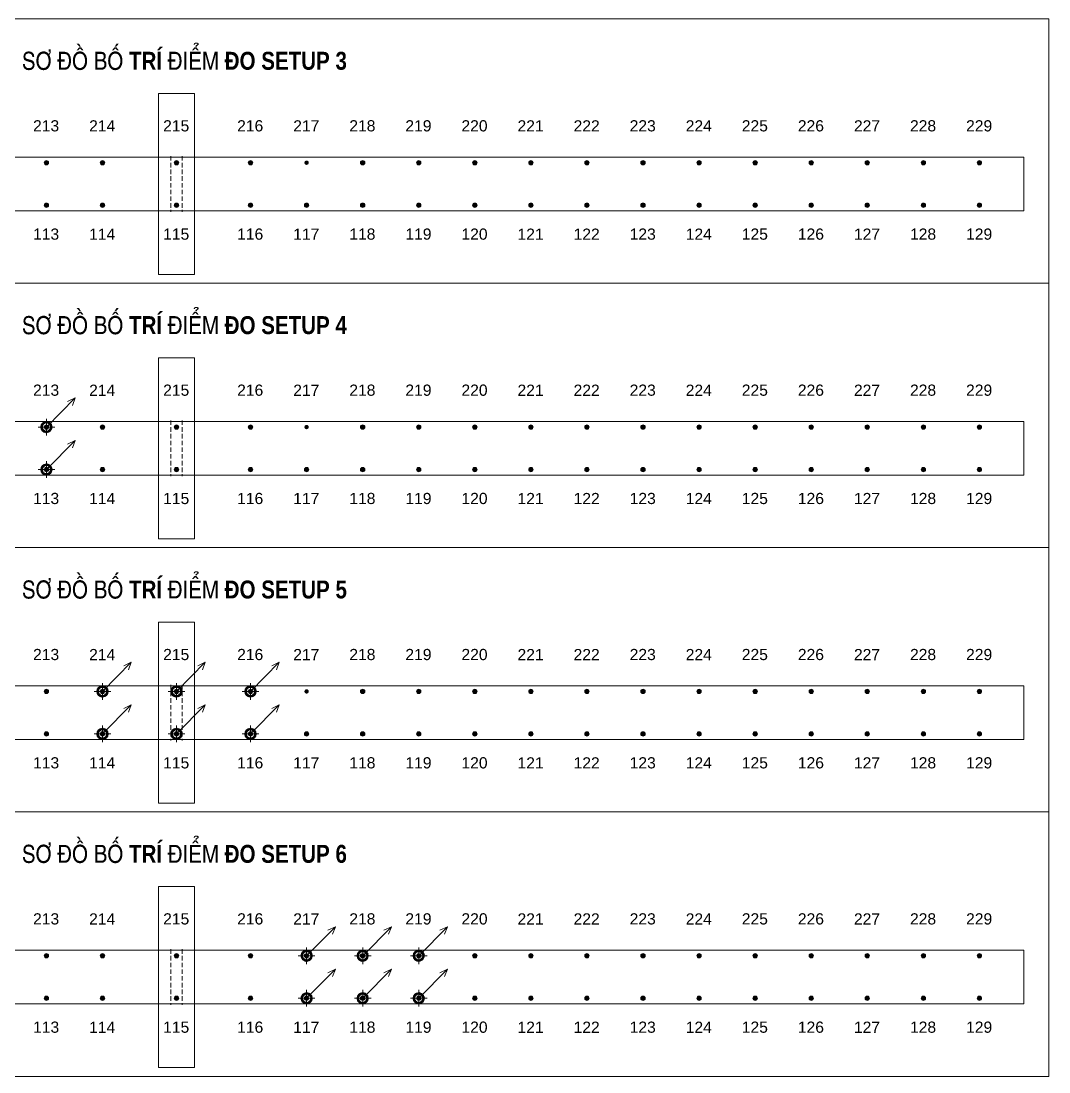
# Model space of a CAD drawing. Header units: millimetres. Extents: x 131443 to 207296, y -79515 to -45344.
# Drawn here: x 177514 to 179806, y -51140 to -48796 of the extents above; entities that cross this region are included whole.
import ezdxf

# ---------------------------------------------------------------- set-up
doc = ezdxf.new("R2010")
doc.units = ezdxf.units.MM
doc.header["$MEASUREMENT"] = 0
doc.linetypes.add('DASHED', pattern=[0.75, 0.5, -0.25])
doc.layers.add('009 - Mat Cat', color=8, linetype='Continuous', lineweight=9)
doc.layers.add('013 - Kich thuoc', color=111, linetype='Continuous', lineweight=13)
doc.styles.add('Narrow H', font='')
doc.styles.add('vnarial', font='')
doc.styles.get('Narrow H').set_extended_font_data('.VnArial NarrowH')
doc.styles.get('vnarial').set_extended_font_data('.VnArial')

# ---------------------------------------------------------------- blocks, each defined once
blk = doc.blocks.new('sensor2')
at = {"layer": '009 - Mat Cat'}
h = blk.add_hatch(dxfattribs=at)
h.set_pattern_fill('ANSI31', color=5, scale=15)
h.paths.add_polyline_path([(0, 16.8), (0, 12.1, -0.414214), (12.1, 0), (16.8, 0, 0.414214)])
h.paths.add_polyline_path([(0, 12.1), (0, 16.8, 0.414214), (-16.8, 0), (-12.1, 0, -0.414214)])
h.paths.add_polyline_path([(-12.1, 0), (-16.8, 0, 0.414214), (0, -16.8), (0, -12.1, -0.414214)])
h.paths.add_polyline_path([(16.8, 0), (12.1, 0, -0.414214), (0, -12.1), (0, -16.8, 0.414214)])
at = {"layer": '009 - Mat Cat', "color": 5, "linetype": 'Continuous'}
for p, q in [((0, 24.7), (0, -24.8)), ((-24.8, 0), (24.7, 0))]:
    blk.add_line(p, q, dxfattribs=at)
for radius in [16.8, 12.1, 3.38]:
    blk.add_circle((0, 0), radius, dxfattribs=at)

msp = doc.modelspace()

# ---------------------------------------------------------------- hatches: boundary and pattern name
at = {"layer": '013 - Kich thuoc', "true_color": 0x000000}
h = msp.add_hatch(color=18, dxfattribs=at)
h.dxf.hatch_style = 1
h.paths.add_polyline_path([(177565.6, -49112.1, 1), (177575.4, -49112.1, 1)])
h = msp.add_hatch(color=18, dxfattribs=at)
h.dxf.hatch_style = 1
h.paths.add_polyline_path([(177690.6, -49112.1, 1), (177700.4, -49112.1, 1)])
h = msp.add_hatch(color=18, dxfattribs=at)
h.dxf.hatch_style = 1
h.paths.add_polyline_path([(177855.6, -49112.1, 1), (177865.4, -49112.1, 1)])
h = msp.add_hatch(color=18, dxfattribs=at)
h.dxf.hatch_style = 1
h.paths.add_polyline_path([(178020.6, -49112.1, 1), (178030.4, -49112.1, 1)])
h = msp.add_hatch(color=18, dxfattribs=at)
h.dxf.hatch_style = 1
h.paths.add_polyline_path([(178145.6, -49112.1, 1), (178155.4, -49112.1, 1)])
h = msp.add_hatch(color=18, dxfattribs=at)
h.dxf.hatch_style = 1
h.paths.add_polyline_path([(178270.6, -49112.1, 1), (178280.4, -49112.1, 1)])
h = msp.add_hatch(color=18, dxfattribs=at)
h.dxf.hatch_style = 1
h.paths.add_polyline_path([(178395.6, -49112.1, 1), (178405.4, -49112.1, 1)])
h = msp.add_hatch(color=18, dxfattribs=at)
h.dxf.hatch_style = 1
h.paths.add_polyline_path([(178520.6, -49112.1, 1), (178530.4, -49112.1, 1)])
h = msp.add_hatch(color=18, dxfattribs=at)
h.dxf.hatch_style = 1
h.paths.add_polyline_path([(178645.6, -49112.1, 1), (178655.4, -49112.1, 1)])
h = msp.add_hatch(color=18, dxfattribs=at)
h.dxf.hatch_style = 1
h.paths.add_polyline_path([(178770.6, -49112.1, 1), (178780.4, -49112.1, 1)])
h = msp.add_hatch(color=18, dxfattribs=at)
h.dxf.hatch_style = 1
h.paths.add_polyline_path([(178895.6, -49112.1, 1), (178905.4, -49112.1, 1)])
h = msp.add_hatch(color=18, dxfattribs=at)
h.dxf.hatch_style = 1
h.paths.add_polyline_path([(179020.6, -49112.1, 1), (179030.4, -49112.1, 1)])
h = msp.add_hatch(color=18, dxfattribs=at)
h.dxf.hatch_style = 1
h.paths.add_polyline_path([(179145.6, -49112.1, 1), (179155.4, -49112.1, 1)])
h = msp.add_hatch(color=18, dxfattribs=at)
h.dxf.hatch_style = 1
h.paths.add_polyline_path([(179270.6, -49112.1, 1), (179280.4, -49112.1, 1)])
h = msp.add_hatch(color=18, dxfattribs=at)
h.dxf.hatch_style = 1
h.paths.add_polyline_path([(179395.6, -49112.1, 1), (179405.4, -49112.1, 1)])
h = msp.add_hatch(color=18, dxfattribs=at)
h.dxf.hatch_style = 1
h.paths.add_polyline_path([(179520.6, -49112.1, 1), (179530.4, -49112.1, 1)])
h = msp.add_hatch(color=18, dxfattribs=at)
h.dxf.hatch_style = 1
h.paths.add_polyline_path([(179645.6, -49112.1, 1), (179655.4, -49112.1, 1)])
h = msp.add_hatch(color=18, dxfattribs=at)
h.dxf.hatch_style = 1
h.paths.add_polyline_path([(177565.6, -49206.9, 1), (177575.4, -49206.9, 1)])
h = msp.add_hatch(color=18, dxfattribs=at)
h.dxf.hatch_style = 1
h.paths.add_polyline_path([(177690.6, -49206.9, 1), (177700.4, -49206.9, 1)])
h = msp.add_hatch(color=18, dxfattribs=at)
h.dxf.hatch_style = 1
h.paths.add_polyline_path([(177855.6, -49206.9, 1), (177865.4, -49206.9, 1)])
h = msp.add_hatch(color=18, dxfattribs=at)
h.dxf.hatch_style = 1
h.paths.add_polyline_path([(178020.6, -49206.9, 1), (178030.4, -49206.9, 1)])
h = msp.add_hatch(color=18, dxfattribs=at)
h.dxf.hatch_style = 1
h.paths.add_polyline_path([(178145.6, -49206.9, 1), (178155.4, -49206.9, 1)])
h = msp.add_hatch(color=18, dxfattribs=at)
h.dxf.hatch_style = 1
h.paths.add_polyline_path([(178270.6, -49206.9, 1), (178280.4, -49206.9, 1)])
h = msp.add_hatch(color=18, dxfattribs=at)
h.dxf.hatch_style = 1
h.paths.add_polyline_path([(178395.6, -49206.9, 1), (178405.4, -49206.9, 1)])
h = msp.add_hatch(color=18, dxfattribs=at)
h.dxf.hatch_style = 1
h.paths.add_polyline_path([(178520.6, -49206.9, 1), (178530.4, -49206.9, 1)])
h = msp.add_hatch(color=18, dxfattribs=at)
h.dxf.hatch_style = 1
h.paths.add_polyline_path([(178645.6, -49206.9, 1), (178655.4, -49206.9, 1)])
h = msp.add_hatch(color=18, dxfattribs=at)
h.dxf.hatch_style = 1
h.paths.add_polyline_path([(178770.6, -49206.9, 1), (178780.4, -49206.9, 1)])
h = msp.add_hatch(color=18, dxfattribs=at)
h.dxf.hatch_style = 1
h.paths.add_polyline_path([(178895.6, -49206.9, 1), (178905.4, -49206.9, 1)])
h = msp.add_hatch(color=18, dxfattribs=at)
h.dxf.hatch_style = 1
h.paths.add_polyline_path([(179020.6, -49206.9, 1), (179030.4, -49206.9, 1)])
h = msp.add_hatch(color=18, dxfattribs=at)
h.dxf.hatch_style = 1
h.paths.add_polyline_path([(179145.6, -49206.9, 1), (179155.4, -49206.9, 1)])
h = msp.add_hatch(color=18, dxfattribs=at)
h.dxf.hatch_style = 1
h.paths.add_polyline_path([(179270.6, -49206.9, 1), (179280.4, -49206.9, 1)])
h = msp.add_hatch(color=18, dxfattribs=at)
h.dxf.hatch_style = 1
h.paths.add_polyline_path([(179395.6, -49206.9, 1), (179405.4, -49206.9, 1)])
h = msp.add_hatch(color=18, dxfattribs=at)
h.dxf.hatch_style = 1
h.paths.add_polyline_path([(179520.6, -49206.9, 1), (179530.4, -49206.9, 1)])
h = msp.add_hatch(color=18, dxfattribs=at)
h.dxf.hatch_style = 1
h.paths.add_polyline_path([(179645.6, -49206.9, 1), (179655.4, -49206.9, 1)])
h = msp.add_hatch(color=18, dxfattribs=at)
h.dxf.hatch_style = 1
h.paths.add_polyline_path([(177565.6, -49701.6, 1), (177575.4, -49701.6, 1)])
h = msp.add_hatch(color=18, dxfattribs=at)
h.dxf.hatch_style = 1
h.paths.add_polyline_path([(177690.6, -49701.6, 1), (177700.4, -49701.6, 1)])
h = msp.add_hatch(color=18, dxfattribs=at)
h.dxf.hatch_style = 1
h.paths.add_polyline_path([(177855.6, -49701.6, 1), (177865.4, -49701.6, 1)])
h = msp.add_hatch(color=18, dxfattribs=at)
h.dxf.hatch_style = 1
h.paths.add_polyline_path([(178020.6, -49701.6, 1), (178030.4, -49701.6, 1)])
h = msp.add_hatch(color=18, dxfattribs=at)
h.dxf.hatch_style = 1
h.paths.add_polyline_path([(178145.6, -49701.6, 1), (178155.4, -49701.6, 1)])
h = msp.add_hatch(color=18, dxfattribs=at)
h.dxf.hatch_style = 1
h.paths.add_polyline_path([(178270.6, -49701.6, 1), (178280.4, -49701.6, 1)])
h = msp.add_hatch(color=18, dxfattribs=at)
h.dxf.hatch_style = 1
h.paths.add_polyline_path([(178395.6, -49701.6, 1), (178405.4, -49701.6, 1)])
h = msp.add_hatch(color=18, dxfattribs=at)
h.dxf.hatch_style = 1
h.paths.add_polyline_path([(178520.6, -49701.6, 1), (178530.4, -49701.6, 1)])
h = msp.add_hatch(color=18, dxfattribs=at)
h.dxf.hatch_style = 1
h.paths.add_polyline_path([(178645.6, -49701.6, 1), (178655.4, -49701.6, 1)])
h = msp.add_hatch(color=18, dxfattribs=at)
h.dxf.hatch_style = 1
h.paths.add_polyline_path([(178770.6, -49701.6, 1), (178780.4, -49701.6, 1)])
h = msp.add_hatch(color=18, dxfattribs=at)
h.dxf.hatch_style = 1
h.paths.add_polyline_path([(178895.6, -49701.6, 1), (178905.4, -49701.6, 1)])
h = msp.add_hatch(color=18, dxfattribs=at)
h.dxf.hatch_style = 1
h.paths.add_polyline_path([(179020.6, -49701.6, 1), (179030.4, -49701.6, 1)])
h = msp.add_hatch(color=18, dxfattribs=at)
h.dxf.hatch_style = 1
h.paths.add_polyline_path([(179145.6, -49701.6, 1), (179155.4, -49701.6, 1)])
h = msp.add_hatch(color=18, dxfattribs=at)
h.dxf.hatch_style = 1
h.paths.add_polyline_path([(179270.6, -49701.6, 1), (179280.4, -49701.6, 1)])
h = msp.add_hatch(color=18, dxfattribs=at)
h.dxf.hatch_style = 1
h.paths.add_polyline_path([(179395.6, -49701.6, 1), (179405.4, -49701.6, 1)])
h = msp.add_hatch(color=18, dxfattribs=at)
h.dxf.hatch_style = 1
h.paths.add_polyline_path([(179520.6, -49701.6, 1), (179530.4, -49701.6, 1)])
h = msp.add_hatch(color=18, dxfattribs=at)
h.dxf.hatch_style = 1
h.paths.add_polyline_path([(179645.6, -49701.6, 1), (179655.4, -49701.6, 1)])
h = msp.add_hatch(color=18, dxfattribs=at)
h.dxf.hatch_style = 1
h.paths.add_polyline_path([(177565.6, -49796.4, 1), (177575.4, -49796.4, 1)])
h = msp.add_hatch(color=18, dxfattribs=at)
h.dxf.hatch_style = 1
h.paths.add_polyline_path([(177690.6, -49796.4, 1), (177700.4, -49796.4, 1)])
h = msp.add_hatch(color=18, dxfattribs=at)
h.dxf.hatch_style = 1
h.paths.add_polyline_path([(177855.6, -49796.4, 1), (177865.4, -49796.4, 1)])
h = msp.add_hatch(color=18, dxfattribs=at)
h.dxf.hatch_style = 1
h.paths.add_polyline_path([(178020.6, -49796.4, 1), (178030.4, -49796.4, 1)])
h = msp.add_hatch(color=18, dxfattribs=at)
h.dxf.hatch_style = 1
h.paths.add_polyline_path([(178145.6, -49796.4, 1), (178155.4, -49796.4, 1)])
h = msp.add_hatch(color=18, dxfattribs=at)
h.dxf.hatch_style = 1
h.paths.add_polyline_path([(178270.6, -49796.4, 1), (178280.4, -49796.4, 1)])
h = msp.add_hatch(color=18, dxfattribs=at)
h.dxf.hatch_style = 1
h.paths.add_polyline_path([(178395.6, -49796.4, 1), (178405.4, -49796.4, 1)])
h = msp.add_hatch(color=18, dxfattribs=at)
h.dxf.hatch_style = 1
h.paths.add_polyline_path([(178520.6, -49796.4, 1), (178530.4, -49796.4, 1)])
h = msp.add_hatch(color=18, dxfattribs=at)
h.dxf.hatch_style = 1
h.paths.add_polyline_path([(178645.6, -49796.4, 1), (178655.4, -49796.4, 1)])
h = msp.add_hatch(color=18, dxfattribs=at)
h.dxf.hatch_style = 1
h.paths.add_polyline_path([(178770.6, -49796.4, 1), (178780.4, -49796.4, 1)])
h = msp.add_hatch(color=18, dxfattribs=at)
h.dxf.hatch_style = 1
h.paths.add_polyline_path([(178895.6, -49796.4, 1), (178905.4, -49796.4, 1)])
h = msp.add_hatch(color=18, dxfattribs=at)
h.dxf.hatch_style = 1
h.paths.add_polyline_path([(179020.6, -49796.4, 1), (179030.4, -49796.4, 1)])
h = msp.add_hatch(color=18, dxfattribs=at)
h.dxf.hatch_style = 1
h.paths.add_polyline_path([(179145.6, -49796.4, 1), (179155.4, -49796.4, 1)])
h = msp.add_hatch(color=18, dxfattribs=at)
h.dxf.hatch_style = 1
h.paths.add_polyline_path([(179270.6, -49796.4, 1), (179280.4, -49796.4, 1)])
h = msp.add_hatch(color=18, dxfattribs=at)
h.dxf.hatch_style = 1
h.paths.add_polyline_path([(179395.6, -49796.4, 1), (179405.4, -49796.4, 1)])
h = msp.add_hatch(color=18, dxfattribs=at)
h.dxf.hatch_style = 1
h.paths.add_polyline_path([(179520.6, -49796.4, 1), (179530.4, -49796.4, 1)])
h = msp.add_hatch(color=18, dxfattribs=at)
h.dxf.hatch_style = 1
h.paths.add_polyline_path([(179645.6, -49796.4, 1), (179655.4, -49796.4, 1)])
h = msp.add_hatch(color=18, dxfattribs=at)
h.dxf.hatch_style = 1
h.paths.add_polyline_path([(177565.6, -50291.1, 1), (177575.4, -50291.1, 1)])
h = msp.add_hatch(color=18, dxfattribs=at)
h.dxf.hatch_style = 1
h.paths.add_polyline_path([(177690.6, -50291.1, 1), (177700.4, -50291.1, 1)])
h = msp.add_hatch(color=18, dxfattribs=at)
h.dxf.hatch_style = 1
h.paths.add_polyline_path([(177855.6, -50291.1, 1), (177865.4, -50291.1, 1)])
h = msp.add_hatch(color=18, dxfattribs=at)
h.dxf.hatch_style = 1
h.paths.add_polyline_path([(178020.6, -50291.1, 1), (178030.4, -50291.1, 1)])
h = msp.add_hatch(color=18, dxfattribs=at)
h.dxf.hatch_style = 1
h.paths.add_polyline_path([(178145.6, -50291.1, 1), (178155.4, -50291.1, 1)])
h = msp.add_hatch(color=18, dxfattribs=at)
h.dxf.hatch_style = 1
h.paths.add_polyline_path([(178270.6, -50291.1, 1), (178280.4, -50291.1, 1)])
h = msp.add_hatch(color=18, dxfattribs=at)
h.dxf.hatch_style = 1
h.paths.add_polyline_path([(178395.6, -50291.1, 1), (178405.4, -50291.1, 1)])
h = msp.add_hatch(color=18, dxfattribs=at)
h.dxf.hatch_style = 1
h.paths.add_polyline_path([(178520.6, -50291.1, 1), (178530.4, -50291.1, 1)])
h = msp.add_hatch(color=18, dxfattribs=at)
h.dxf.hatch_style = 1
h.paths.add_polyline_path([(178645.6, -50291.1, 1), (178655.4, -50291.1, 1)])
h = msp.add_hatch(color=18, dxfattribs=at)
h.dxf.hatch_style = 1
h.paths.add_polyline_path([(178770.6, -50291.1, 1), (178780.4, -50291.1, 1)])
h = msp.add_hatch(color=18, dxfattribs=at)
h.dxf.hatch_style = 1
h.paths.add_polyline_path([(178895.6, -50291.1, 1), (178905.4, -50291.1, 1)])
h = msp.add_hatch(color=18, dxfattribs=at)
h.dxf.hatch_style = 1
h.paths.add_polyline_path([(179020.6, -50291.1, 1), (179030.4, -50291.1, 1)])
h = msp.add_hatch(color=18, dxfattribs=at)
h.dxf.hatch_style = 1
h.paths.add_polyline_path([(179145.6, -50291.1, 1), (179155.4, -50291.1, 1)])
h = msp.add_hatch(color=18, dxfattribs=at)
h.dxf.hatch_style = 1
h.paths.add_polyline_path([(179270.6, -50291.1, 1), (179280.4, -50291.1, 1)])
h = msp.add_hatch(color=18, dxfattribs=at)
h.dxf.hatch_style = 1
h.paths.add_polyline_path([(179395.6, -50291.1, 1), (179405.4, -50291.1, 1)])
h = msp.add_hatch(color=18, dxfattribs=at)
h.dxf.hatch_style = 1
h.paths.add_polyline_path([(179520.6, -50291.1, 1), (179530.4, -50291.1, 1)])
h = msp.add_hatch(color=18, dxfattribs=at)
h.dxf.hatch_style = 1
h.paths.add_polyline_path([(179645.6, -50291.1, 1), (179655.4, -50291.1, 1)])
h = msp.add_hatch(color=18, dxfattribs=at)
h.dxf.hatch_style = 1
h.paths.add_polyline_path([(177565.6, -50385.9, 1), (177575.4, -50385.9, 1)])
h = msp.add_hatch(color=18, dxfattribs=at)
h.dxf.hatch_style = 1
h.paths.add_polyline_path([(177690.6, -50385.9, 1), (177700.4, -50385.9, 1)])
h = msp.add_hatch(color=18, dxfattribs=at)
h.dxf.hatch_style = 1
h.paths.add_polyline_path([(177855.6, -50385.9, 1), (177865.4, -50385.9, 1)])
h = msp.add_hatch(color=18, dxfattribs=at)
h.dxf.hatch_style = 1
h.paths.add_polyline_path([(178020.6, -50385.9, 1), (178030.4, -50385.9, 1)])
h = msp.add_hatch(color=18, dxfattribs=at)
h.dxf.hatch_style = 1
h.paths.add_polyline_path([(178145.6, -50385.9, 1), (178155.4, -50385.9, 1)])
h = msp.add_hatch(color=18, dxfattribs=at)
h.dxf.hatch_style = 1
h.paths.add_polyline_path([(178270.6, -50385.9, 1), (178280.4, -50385.9, 1)])
h = msp.add_hatch(color=18, dxfattribs=at)
h.dxf.hatch_style = 1
h.paths.add_polyline_path([(178395.6, -50385.9, 1), (178405.4, -50385.9, 1)])
h = msp.add_hatch(color=18, dxfattribs=at)
h.dxf.hatch_style = 1
h.paths.add_polyline_path([(178520.6, -50385.9, 1), (178530.4, -50385.9, 1)])
h = msp.add_hatch(color=18, dxfattribs=at)
h.dxf.hatch_style = 1
h.paths.add_polyline_path([(178645.6, -50385.9, 1), (178655.4, -50385.9, 1)])
h = msp.add_hatch(color=18, dxfattribs=at)
h.dxf.hatch_style = 1
h.paths.add_polyline_path([(178770.6, -50385.9, 1), (178780.4, -50385.9, 1)])
h = msp.add_hatch(color=18, dxfattribs=at)
h.dxf.hatch_style = 1
h.paths.add_polyline_path([(178895.6, -50385.9, 1), (178905.4, -50385.9, 1)])
h = msp.add_hatch(color=18, dxfattribs=at)
h.dxf.hatch_style = 1
h.paths.add_polyline_path([(179020.6, -50385.9, 1), (179030.4, -50385.9, 1)])
h = msp.add_hatch(color=18, dxfattribs=at)
h.dxf.hatch_style = 1
h.paths.add_polyline_path([(179145.6, -50385.9, 1), (179155.4, -50385.9, 1)])
h = msp.add_hatch(color=18, dxfattribs=at)
h.dxf.hatch_style = 1
h.paths.add_polyline_path([(179270.6, -50385.9, 1), (179280.4, -50385.9, 1)])
h = msp.add_hatch(color=18, dxfattribs=at)
h.dxf.hatch_style = 1
h.paths.add_polyline_path([(179395.6, -50385.9, 1), (179405.4, -50385.9, 1)])
h = msp.add_hatch(color=18, dxfattribs=at)
h.dxf.hatch_style = 1
h.paths.add_polyline_path([(179520.6, -50385.9, 1), (179530.4, -50385.9, 1)])
h = msp.add_hatch(color=18, dxfattribs=at)
h.dxf.hatch_style = 1
h.paths.add_polyline_path([(179645.6, -50385.9, 1), (179655.4, -50385.9, 1)])
h = msp.add_hatch(color=18, dxfattribs=at)
h.dxf.hatch_style = 1
h.paths.add_polyline_path([(177565.6, -50880.6, 1), (177575.4, -50880.6, 1)])
h = msp.add_hatch(color=18, dxfattribs=at)
h.dxf.hatch_style = 1
h.paths.add_polyline_path([(177690.6, -50880.6, 1), (177700.4, -50880.6, 1)])
h = msp.add_hatch(color=18, dxfattribs=at)
h.dxf.hatch_style = 1
h.paths.add_polyline_path([(177855.6, -50880.6, 1), (177865.4, -50880.6, 1)])
h = msp.add_hatch(color=18, dxfattribs=at)
h.dxf.hatch_style = 1
h.paths.add_polyline_path([(178020.6, -50880.6, 1), (178030.4, -50880.6, 1)])
h = msp.add_hatch(color=18, dxfattribs=at)
h.dxf.hatch_style = 1
h.paths.add_polyline_path([(178145.6, -50880.6, 1), (178155.4, -50880.6, 1)])
h = msp.add_hatch(color=18, dxfattribs=at)
h.dxf.hatch_style = 1
h.paths.add_polyline_path([(178270.6, -50880.6, 1), (178280.4, -50880.6, 1)])
h = msp.add_hatch(color=18, dxfattribs=at)
h.dxf.hatch_style = 1
h.paths.add_polyline_path([(178395.6, -50880.6, 1), (178405.4, -50880.6, 1)])
h = msp.add_hatch(color=18, dxfattribs=at)
h.dxf.hatch_style = 1
h.paths.add_polyline_path([(178520.6, -50880.6, 1), (178530.4, -50880.6, 1)])
h = msp.add_hatch(color=18, dxfattribs=at)
h.dxf.hatch_style = 1
h.paths.add_polyline_path([(178645.6, -50880.6, 1), (178655.4, -50880.6, 1)])
h = msp.add_hatch(color=18, dxfattribs=at)
h.dxf.hatch_style = 1
h.paths.add_polyline_path([(178770.6, -50880.6, 1), (178780.4, -50880.6, 1)])
h = msp.add_hatch(color=18, dxfattribs=at)
h.dxf.hatch_style = 1
h.paths.add_polyline_path([(178895.6, -50880.6, 1), (178905.4, -50880.6, 1)])
h = msp.add_hatch(color=18, dxfattribs=at)
h.dxf.hatch_style = 1
h.paths.add_polyline_path([(179020.6, -50880.6, 1), (179030.4, -50880.6, 1)])
h = msp.add_hatch(color=18, dxfattribs=at)
h.dxf.hatch_style = 1
h.paths.add_polyline_path([(179145.6, -50880.6, 1), (179155.4, -50880.6, 1)])
h = msp.add_hatch(color=18, dxfattribs=at)
h.dxf.hatch_style = 1
h.paths.add_polyline_path([(179270.6, -50880.6, 1), (179280.4, -50880.6, 1)])
h = msp.add_hatch(color=18, dxfattribs=at)
h.dxf.hatch_style = 1
h.paths.add_polyline_path([(179395.6, -50880.6, 1), (179405.4, -50880.6, 1)])
h = msp.add_hatch(color=18, dxfattribs=at)
h.dxf.hatch_style = 1
h.paths.add_polyline_path([(179520.6, -50880.6, 1), (179530.4, -50880.6, 1)])
h = msp.add_hatch(color=18, dxfattribs=at)
h.dxf.hatch_style = 1
h.paths.add_polyline_path([(179645.6, -50880.6, 1), (179655.4, -50880.6, 1)])
h = msp.add_hatch(color=18, dxfattribs=at)
h.dxf.hatch_style = 1
h.paths.add_polyline_path([(177565.6, -50975.4, 1), (177575.4, -50975.4, 1)])
h = msp.add_hatch(color=18, dxfattribs=at)
h.dxf.hatch_style = 1
h.paths.add_polyline_path([(177690.6, -50975.4, 1), (177700.4, -50975.4, 1)])
h = msp.add_hatch(color=18, dxfattribs=at)
h.dxf.hatch_style = 1
h.paths.add_polyline_path([(177855.6, -50975.4, 1), (177865.4, -50975.4, 1)])
h = msp.add_hatch(color=18, dxfattribs=at)
h.dxf.hatch_style = 1
h.paths.add_polyline_path([(178020.6, -50975.4, 1), (178030.4, -50975.4, 1)])
h = msp.add_hatch(color=18, dxfattribs=at)
h.dxf.hatch_style = 1
h.paths.add_polyline_path([(178145.6, -50975.4, 1), (178155.4, -50975.4, 1)])
h = msp.add_hatch(color=18, dxfattribs=at)
h.dxf.hatch_style = 1
h.paths.add_polyline_path([(178270.6, -50975.4, 1), (178280.4, -50975.4, 1)])
h = msp.add_hatch(color=18, dxfattribs=at)
h.dxf.hatch_style = 1
h.paths.add_polyline_path([(178395.6, -50975.4, 1), (178405.4, -50975.4, 1)])
h = msp.add_hatch(color=18, dxfattribs=at)
h.dxf.hatch_style = 1
h.paths.add_polyline_path([(178520.6, -50975.4, 1), (178530.4, -50975.4, 1)])
h = msp.add_hatch(color=18, dxfattribs=at)
h.dxf.hatch_style = 1
h.paths.add_polyline_path([(178645.6, -50975.4, 1), (178655.4, -50975.4, 1)])
h = msp.add_hatch(color=18, dxfattribs=at)
h.dxf.hatch_style = 1
h.paths.add_polyline_path([(178770.6, -50975.4, 1), (178780.4, -50975.4, 1)])
h = msp.add_hatch(color=18, dxfattribs=at)
h.dxf.hatch_style = 1
h.paths.add_polyline_path([(178895.6, -50975.4, 1), (178905.4, -50975.4, 1)])
h = msp.add_hatch(color=18, dxfattribs=at)
h.dxf.hatch_style = 1
h.paths.add_polyline_path([(179020.6, -50975.4, 1), (179030.4, -50975.4, 1)])
h = msp.add_hatch(color=18, dxfattribs=at)
h.dxf.hatch_style = 1
h.paths.add_polyline_path([(179145.6, -50975.4, 1), (179155.4, -50975.4, 1)])
h = msp.add_hatch(color=18, dxfattribs=at)
h.dxf.hatch_style = 1
h.paths.add_polyline_path([(179270.6, -50975.4, 1), (179280.4, -50975.4, 1)])
h = msp.add_hatch(color=18, dxfattribs=at)
h.dxf.hatch_style = 1
h.paths.add_polyline_path([(179395.6, -50975.4, 1), (179405.4, -50975.4, 1)])
h = msp.add_hatch(color=18, dxfattribs=at)
h.dxf.hatch_style = 1
h.paths.add_polyline_path([(179520.6, -50975.4, 1), (179530.4, -50975.4, 1)])
h = msp.add_hatch(color=18, dxfattribs=at)
h.dxf.hatch_style = 1
h.paths.add_polyline_path([(179645.6, -50975.4, 1), (179655.4, -50975.4, 1)])

# ---------------------------------------------------------------- linework, layer by layer
at = {"layer": '009 - Mat Cat', "color": 18, "true_color": 0x000000}
for p, q in [((177820.5, -48957.5), (177820.5, -49361.5)), ((177900.5, -48957.5), (177820.5, -48957.5)), ((177900.5, -48957.5), (177900.5, -49361.5)), ((177820.5, -49099.5), (175970.5, -49099.5)), ((177820.5, -49099.5), (177900.5, -49099.5)), ((177900.5, -49099.5), (179749.8, -49099.5)), ((177820.5, -49219.5), (175970.5, -49219.5)), ((177820.5, -49219.5), (177900.5, -49219.5)), ((177900.5, -49219.5), (179749.8, -49219.5)), ((177900.5, -49361.5), (177820.5, -49361.5)), ((177820.5, -49547), (177820.5, -49951)), ((177900.5, -49547), (177820.5, -49547)), ((177900.5, -49547), (177900.5, -49951)), ((177570.5, -49701.6), (177634.62, -49636.73)), ((177634.62, -49636.73), (177617.75, -49644.6)), ((177634.62, -49636.73), (177628.25, -49653.23)), ((177820.5, -49689), (175970.5, -49689)), ((177820.5, -49689), (177900.5, -49689)), ((177900.5, -49689), (179749.8, -49689)), ((177570.5, -49796.4), (177634.62, -49731.52)), ((177634.62, -49731.52), (177617.75, -49739.4)), ((177634.62, -49731.52), (177628.25, -49748.02)), ((177820.5, -49809), (175970.5, -49809)), ((177820.5, -49809), (177900.5, -49809)), ((177900.5, -49809), (179749.8, -49809)), ((177900.5, -49951), (177820.5, -49951)), ((177820.5, -50136.5), (177820.5, -50540.5)), ((177900.5, -50136.5), (177820.5, -50136.5)), ((177900.5, -50136.5), (177900.5, -50540.5)), ((177695.5, -50291.1), (177759.62, -50226.23)), ((177759.62, -50226.23), (177742.75, -50234.1)), ((177759.62, -50226.23), (177753.25, -50242.73)), ((177860.5, -50291.1), (177924.62, -50226.23)), ((177924.62, -50226.23), (177907.75, -50234.1)), ((177924.62, -50226.23), (177918.25, -50242.73)), ((178025.5, -50291.1), (178089.62, -50226.23)), ((178089.62, -50226.23), (178072.75, -50234.1)), ((178089.62, -50226.23), (178083.25, -50242.73)), ((177820.5, -50278.5), (175970.5, -50278.5)), ((177820.5, -50278.5), (177900.5, -50278.5)), ((177900.5, -50278.5), (179749.8, -50278.5)), ((177695.5, -50385.9), (177759.62, -50321.02)), ((177759.62, -50321.02), (177742.75, -50328.9)), ((177759.62, -50321.02), (177753.25, -50337.52)), ((177860.5, -50385.9), (177924.62, -50321.02)), ((177924.62, -50321.02), (177907.75, -50328.9)), ((177924.62, -50321.02), (177918.25, -50337.52)), ((178025.5, -50385.9), (178089.62, -50321.02)), ((178089.62, -50321.02), (178072.75, -50328.9)), ((178089.62, -50321.02), (178083.25, -50337.52)), ((177820.5, -50398.5), (175970.5, -50398.5)), ((177820.5, -50398.5), (177900.5, -50398.5)), ((177900.5, -50398.5), (179749.8, -50398.5)), ((177900.5, -50540.5), (177820.5, -50540.5)), ((177820.5, -50726), (177820.5, -51130)), ((177900.5, -50726), (177820.5, -50726)), ((177900.5, -50726), (177900.5, -51130)), ((178150.5, -50880.6), (178214.62, -50815.73)), ((178214.62, -50815.73), (178197.75, -50823.6)), ((178214.62, -50815.73), (178208.25, -50832.23)), ((178275.5, -50880.6), (178339.62, -50815.73)), ((178339.62, -50815.73), (178322.75, -50823.6)), ((178339.62, -50815.73), (178333.25, -50832.23)), ((178400.5, -50880.6), (178464.62, -50815.73)), ((178464.62, -50815.73), (178447.75, -50823.6)), ((178464.62, -50815.73), (178458.25, -50832.23)), ((177820.5, -50868), (175970.5, -50868)), ((177820.5, -50868), (177900.5, -50868)), ((177900.5, -50868), (179749.8, -50868)), ((178150.5, -50975.4), (178214.62, -50910.52)), ((178214.62, -50910.52), (178197.75, -50918.4)), ((178214.62, -50910.52), (178208.25, -50927.02)), ((178275.5, -50975.4), (178339.62, -50910.52)), ((178339.62, -50910.52), (178322.75, -50918.4)), ((178339.62, -50910.52), (178333.25, -50927.02)), ((178400.5, -50975.4), (178464.62, -50910.52)), ((178464.62, -50910.52), (178447.75, -50918.4)), ((178464.62, -50910.52), (178458.25, -50927.02)), ((177820.5, -50988), (175970.5, -50988)), ((177820.5, -50988), (177900.5, -50988)), ((177900.5, -50988), (179749.8, -50988)), ((177900.5, -51130), (177820.5, -51130))]:
    msp.add_line(p, q, dxfattribs=at)
at = {"layer": '009 - Mat Cat', "color": 18, "linetype": 'DASHED', "ltscale": 20, "true_color": 0x000000}
for p, q in [((177848, -49097.5), (177848, -49221.5)), ((177873, -49097.5), (177873, -49221.5)), ((177848, -49687), (177848, -49811)), ((177873, -49687), (177873, -49811)), ((177848, -50276.5), (177848, -50400.5)), ((177873, -50276.5), (177873, -50400.5)), ((177848, -50866), (177848, -50990)), ((177873, -50866), (177873, -50990))]:
    msp.add_line(p, q, dxfattribs=at)
at = {"layer": '009 - Mat Cat'}
for p, q in [((179749.8, -49099.5), (179749.8, -49219.5)), ((179749.8, -49689), (179749.8, -49809)), ((179749.8, -50278.5), (179749.8, -50398.5)), ((179749.8, -50868), (179749.8, -50988))]:
    msp.add_line(p, q, dxfattribs=at)
for points in [[(175665, -48791.5), (179805.5, -48791.5), (179805.5, -49381), (175665, -49381)], [(175665, -49381), (179805.5, -49381), (179805.5, -49970.5), (175665, -49970.5)], [(175665, -49970.5), (179805.5, -49970.5), (179805.5, -50560), (175665, -50560)], [(175665, -50560), (179805.5, -50560), (179805.5, -51149.5), (175665, -51149.5)]]:
    msp.add_lwpolyline(points, close=True, dxfattribs=at)
at = {"layer": '009 - Mat Cat', "color": 18, "true_color": 0x000000}
msp.add_circle((178150.5, -50880.6), 4.9, dxfattribs=at)
at = {"layer": '013 - Kich thuoc', "color": 18, "true_color": 0x000000}
for centre in [(177570.5, -49112.1), (177695.5, -49112.1), (177860.5, -49112.1), (178025.5, -49112.1), (178275.5, -49112.1), (178400.5, -49112.1), (178525.5, -49112.1), (178650.5, -49112.1), (178775.5, -49112.1), (178900.5, -49112.1), (179025.5, -49112.1), (179150.5, -49112.1), (179275.5, -49112.1), (179400.5, -49112.1), (179525.5, -49112.1), (179650.5, -49112.1), (177570.5, -49206.9), (177695.5, -49206.9), (177860.5, -49206.9), (178025.5, -49206.9), (178150.5, -49206.9), (178275.5, -49206.9), (178400.5, -49206.9), (178525.5, -49206.9), (178650.5, -49206.9), (178775.5, -49206.9), (178900.5, -49206.9), (179025.5, -49206.9), (179150.5, -49206.9), (179275.5, -49206.9), (179400.5, -49206.9), (179525.5, -49206.9), (179650.5, -49206.9), (177570.5, -49701.6), (177695.5, -49701.6), (177860.5, -49701.6), (178025.5, -49701.6), (178275.5, -49701.6), (178400.5, -49701.6), (178525.5, -49701.6), (178650.5, -49701.6), (178775.5, -49701.6), (178900.5, -49701.6), (179025.5, -49701.6), (179150.5, -49701.6), (179275.5, -49701.6), (179400.5, -49701.6), (179525.5, -49701.6), (179650.5, -49701.6), (177570.5, -49796.4), (177695.5, -49796.4), (177860.5, -49796.4), (178025.5, -49796.4), (178150.5, -49796.4), (178275.5, -49796.4), (178400.5, -49796.4), (178525.5, -49796.4), (178650.5, -49796.4), (178775.5, -49796.4), (178900.5, -49796.4), (179025.5, -49796.4), (179150.5, -49796.4), (179275.5, -49796.4), (179400.5, -49796.4), (179525.5, -49796.4), (179650.5, -49796.4), (177570.5, -50291.1), (177695.5, -50291.1), (177860.5, -50291.1), (178025.5, -50291.1), (178275.5, -50291.1), (178400.5, -50291.1), (178525.5, -50291.1), (178650.5, -50291.1), (178775.5, -50291.1), (178900.5, -50291.1), (179025.5, -50291.1), (179150.5, -50291.1), (179275.5, -50291.1), (179400.5, -50291.1), (179525.5, -50291.1), (179650.5, -50291.1), (177570.5, -50385.9), (177695.5, -50385.9), (177860.5, -50385.9), (178025.5, -50385.9), (178150.5, -50385.9), (178275.5, -50385.9), (178400.5, -50385.9), (178525.5, -50385.9), (178650.5, -50385.9), (178775.5, -50385.9), (178900.5, -50385.9), (179025.5, -50385.9), (179150.5, -50385.9), (179275.5, -50385.9), (179400.5, -50385.9), (179525.5, -50385.9), (179650.5, -50385.9), (177570.5, -50880.6), (177695.5, -50880.6), (177860.5, -50880.6), (178025.5, -50880.6), (178275.5, -50880.6), (178400.5, -50880.6), (178525.5, -50880.6), (178650.5, -50880.6), (178775.5, -50880.6), (178900.5, -50880.6), (179025.5, -50880.6), (179150.5, -50880.6), (179275.5, -50880.6), (179400.5, -50880.6), (179525.5, -50880.6), (179650.5, -50880.6), (177570.5, -50975.4), (177695.5, -50975.4), (177860.5, -50975.4), (178025.5, -50975.4), (178150.5, -50975.4), (178275.5, -50975.4), (178400.5, -50975.4), (178525.5, -50975.4), (178650.5, -50975.4), (178775.5, -50975.4), (178900.5, -50975.4), (179025.5, -50975.4), (179150.5, -50975.4), (179275.5, -50975.4), (179400.5, -50975.4), (179525.5, -50975.4), (179650.5, -50975.4)]:
    msp.add_circle(centre, 4.9, dxfattribs=at)

# ---------------------------------------------------------------- block references
at = {"layer": '009 - Mat Cat', "color": 18, "true_color": 0x000000, "xscale": -0.75, "yscale": 0.75, "zscale": 0.75}
for p in [(177570.5, -49701.6), (177570.5, -49796.4), (177695.5, -50291.1), (177860.5, -50291.1), (178025.5, -50291.1), (177695.5, -50385.9), (177860.5, -50385.9), (178025.5, -50385.9), (178150.5, -50880.6), (178275.5, -50880.6), (178400.5, -50880.6), (178150.5, -50975.4), (178275.5, -50975.4), (178400.5, -50975.4)]:
    msp.add_blockref('sensor2', p, dxfattribs=at)

# ---------------------------------------------------------------- texts
at = {"layer": '009 - Mat Cat', "color": 18, "true_color": 0x000000, "attachment_point": 5}
for s, insert, char_height, style in [('\\A1;{\\f.VnArial NarrowH|b1|i0|c0|p34;s¬ ®å bè trÝ ®iÓm ®o setup 3}', (177878.12, -48885.35), 40, 'Narrow H'), ('\\A1;213', (177569.8, -49030), 25, 'vnarial'), ('\\A1;214', (177694.8, -49030), 25, 'vnarial'), ('\\A1;215', (177859.8, -49030), 25, 'vnarial'), ('\\A1;216', (178024.8, -49030), 25, 'vnarial'), ('\\A1;217', (178149.8, -49030), 25, 'vnarial'), ('\\A1;218', (178274.8, -49030), 25, 'vnarial'), ('\\A1;219', (178399.8, -49030), 25, 'vnarial'), ('\\A1;220', (178524.8, -49030), 25, 'vnarial'), ('\\A1;221', (178649.8, -49030), 25, 'vnarial'), ('\\A1;222', (178774.8, -49030), 25, 'vnarial'), ('\\A1;223', (178899.8, -49030), 25, 'vnarial'), ('\\A1;224', (179024.8, -49030), 25, 'vnarial'), ('\\A1;225', (179149.8, -49030), 25, 'vnarial'), ('\\A1;226', (179274.8, -49030), 25, 'vnarial'), ('\\A1;227', (179399.8, -49030), 25, 'vnarial'), ('\\A1;228', (179524.8, -49030), 25, 'vnarial'), ('\\A1;229', (179649.8, -49030), 25, 'vnarial'), ('\\A1;113', (177569.8, -49271.5), 25, 'vnarial'), ('\\A1;114', (177694.8, -49271.5), 25, 'vnarial'), ('\\A1;115', (177859.8, -49271.5), 25, 'vnarial'), ('\\A1;116', (178024.8, -49271.5), 25, 'vnarial'), ('\\A1;117', (178149.8, -49271.5), 25, 'vnarial'), ('\\A1;118', (178274.8, -49271.5), 25, 'vnarial'), ('\\A1;119', (178399.8, -49271.5), 25, 'vnarial'), ('\\A1;120', (178524.8, -49271.5), 25, 'vnarial'), ('\\A1;121', (178649.8, -49271.5), 25, 'vnarial'), ('\\A1;122', (178774.8, -49271.5), 25, 'vnarial'), ('\\A1;123', (178899.8, -49271.5), 25, 'vnarial'), ('\\A1;124', (179024.8, -49271.5), 25, 'vnarial'), ('\\A1;125', (179149.8, -49271.5), 25, 'vnarial'), ('\\A1;126', (179274.8, -49271.5), 25, 'vnarial'), ('\\A1;127', (179399.8, -49271.5), 25, 'vnarial'), ('\\A1;128', (179524.8, -49271.5), 25, 'vnarial'), ('\\A1;129', (179649.8, -49271.5), 25, 'vnarial'), ('\\A1;{\\f.VnArial NarrowH|b1|i0|c0|p34;s¬ ®å bè trÝ ®iÓm ®o setup 4}', (177878.12, -49474.85), 40, 'Narrow H'), ('\\A1;213', (177569.8, -49619.5), 25, 'vnarial'), ('\\A1;214', (177694.8, -49619.5), 25, 'vnarial'), ('\\A1;215', (177859.8, -49619.5), 25, 'vnarial'), ('\\A1;216', (178024.8, -49619.5), 25, 'vnarial'), ('\\A1;217', (178149.8, -49619.5), 25, 'vnarial'), ('\\A1;218', (178274.8, -49619.5), 25, 'vnarial'), ('\\A1;219', (178399.8, -49619.5), 25, 'vnarial'), ('\\A1;220', (178524.8, -49619.5), 25, 'vnarial'), ('\\A1;221', (178649.8, -49619.5), 25, 'vnarial'), ('\\A1;222', (178774.8, -49619.5), 25, 'vnarial'), ('\\A1;223', (178899.8, -49619.5), 25, 'vnarial'), ('\\A1;224', (179024.8, -49619.5), 25, 'vnarial'), ('\\A1;225', (179149.8, -49619.5), 25, 'vnarial'), ('\\A1;226', (179274.8, -49619.5), 25, 'vnarial'), ('\\A1;227', (179399.8, -49619.5), 25, 'vnarial'), ('\\A1;228', (179524.8, -49619.5), 25, 'vnarial'), ('\\A1;229', (179649.8, -49619.5), 25, 'vnarial'), ('\\A1;113', (177569.8, -49861), 25, 'vnarial'), ('\\A1;116', (178024.8, -49861), 25, 'vnarial'), ('\\A1;118', (178274.8, -49861), 25, 'vnarial'), ('\\A1;119', (178399.8, -49861), 25, 'vnarial'), ('\\A1;120', (178524.8, -49861), 25, 'vnarial'), ('\\A1;121', (178649.8, -49861), 25, 'vnarial'), ('\\A1;122', (178774.8, -49861), 25, 'vnarial'), ('\\A1;123', (178899.8, -49861), 25, 'vnarial'), ('\\A1;124', (179024.8, -49861), 25, 'vnarial'), ('\\A1;125', (179149.8, -49861), 25, 'vnarial'), ('\\A1;126', (179274.8, -49861), 25, 'vnarial'), ('\\A1;127', (179399.8, -49861), 25, 'vnarial'), ('\\A1;128', (179524.8, -49861), 25, 'vnarial'), ('\\A1;129', (179649.8, -49861), 25, 'vnarial'), ('\\A1;114', (177694.8, -49861), 25, 'vnarial'), ('\\A1;115', (177859.8, -49861), 25, 'vnarial'), ('\\A1;117', (178149.8, -49861), 25, 'vnarial'), ('\\A1;{\\f.VnArial NarrowH|b1|i0|c0|p34;s¬ ®å bè trÝ ®iÓm ®o setup 5}', (177878.12, -50064.35), 40, 'Narrow H'), ('\\A1;213', (177569.8, -50209), 25, 'vnarial'), ('\\A1;214', (177694.8, -50209), 25, 'vnarial'), ('\\A1;215', (177859.8, -50209), 25, 'vnarial'), ('\\A1;216', (178024.8, -50209), 25, 'vnarial'), ('\\A1;217', (178149.8, -50209), 25, 'vnarial'), ('\\A1;218', (178274.8, -50209), 25, 'vnarial'), ('\\A1;219', (178399.8, -50209), 25, 'vnarial'), ('\\A1;220', (178524.8, -50209), 25, 'vnarial'), ('\\A1;221', (178649.8, -50209), 25, 'vnarial'), ('\\A1;222', (178774.8, -50209), 25, 'vnarial'), ('\\A1;223', (178899.8, -50209), 25, 'vnarial'), ('\\A1;224', (179024.8, -50209), 25, 'vnarial'), ('\\A1;225', (179149.8, -50209), 25, 'vnarial'), ('\\A1;226', (179274.8, -50209), 25, 'vnarial'), ('\\A1;227', (179399.8, -50209), 25, 'vnarial'), ('\\A1;228', (179524.8, -50209), 25, 'vnarial'), ('\\A1;229', (179649.8, -50209), 25, 'vnarial'), ('\\A1;113', (177569.8, -50450.5), 25, 'vnarial'), ('\\A1;114', (177694.8, -50450.5), 25, 'vnarial'), ('\\A1;115', (177859.8, -50450.5), 25, 'vnarial'), ('\\A1;116', (178024.8, -50450.5), 25, 'vnarial'), ('\\A1;117', (178149.8, -50450.5), 25, 'vnarial'), ('\\A1;118', (178274.8, -50450.5), 25, 'vnarial'), ('\\A1;119', (178399.8, -50450.5), 25, 'vnarial'), ('\\A1;120', (178524.8, -50450.5), 25, 'vnarial'), ('\\A1;121', (178649.8, -50450.5), 25, 'vnarial'), ('\\A1;122', (178774.8, -50450.5), 25, 'vnarial'), ('\\A1;123', (178899.8, -50450.5), 25, 'vnarial'), ('\\A1;124', (179024.8, -50450.5), 25, 'vnarial'), ('\\A1;125', (179149.8, -50450.5), 25, 'vnarial'), ('\\A1;126', (179274.8, -50450.5), 25, 'vnarial'), ('\\A1;127', (179399.8, -50450.5), 25, 'vnarial'), ('\\A1;128', (179524.8, -50450.5), 25, 'vnarial'), ('\\A1;129', (179649.8, -50450.5), 25, 'vnarial'), ('\\A1;{\\f.VnArial NarrowH|b1|i0|c0|p34;s¬ ®å bè trÝ ®iÓm ®o setup 6}', (177878.12, -50653.85), 40, 'Narrow H'), ('\\A1;213', (177569.8, -50798.5), 25, 'vnarial'), ('\\A1;214', (177694.8, -50798.5), 25, 'vnarial'), ('\\A1;215', (177859.8, -50798.5), 25, 'vnarial'), ('\\A1;216', (178024.8, -50798.5), 25, 'vnarial'), ('\\A1;217', (178149.8, -50798.5), 25, 'vnarial'), ('\\A1;218', (178274.8, -50798.5), 25, 'vnarial'), ('\\A1;219', (178399.8, -50798.5), 25, 'vnarial'), ('\\A1;220', (178524.8, -50798.5), 25, 'vnarial'), ('\\A1;221', (178649.8, -50798.5), 25, 'vnarial'), ('\\A1;222', (178774.8, -50798.5), 25, 'vnarial'), ('\\A1;223', (178899.8, -50798.5), 25, 'vnarial'), ('\\A1;224', (179024.8, -50798.5), 25, 'vnarial'), ('\\A1;225', (179149.8, -50798.5), 25, 'vnarial'), ('\\A1;226', (179274.8, -50798.5), 25, 'vnarial'), ('\\A1;227', (179399.8, -50798.5), 25, 'vnarial'), ('\\A1;228', (179524.8, -50798.5), 25, 'vnarial'), ('\\A1;229', (179649.8, -50798.5), 25, 'vnarial'), ('\\A1;113', (177569.8, -51040), 25, 'vnarial'), ('\\A1;114', (177694.8, -51040), 25, 'vnarial'), ('\\A1;115', (177859.8, -51040), 25, 'vnarial'), ('\\A1;116', (178024.8, -51040), 25, 'vnarial'), ('\\A1;117', (178149.8, -51040), 25, 'vnarial'), ('\\A1;118', (178274.8, -51040), 25, 'vnarial'), ('\\A1;119', (178399.8, -51040), 25, 'vnarial'), ('\\A1;120', (178524.8, -51040), 25, 'vnarial'), ('\\A1;121', (178649.8, -51040), 25, 'vnarial'), ('\\A1;122', (178774.8, -51040), 25, 'vnarial'), ('\\A1;123', (178899.8, -51040), 25, 'vnarial'), ('\\A1;124', (179024.8, -51040), 25, 'vnarial'), ('\\A1;125', (179149.8, -51040), 25, 'vnarial'), ('\\A1;126', (179274.8, -51040), 25, 'vnarial'), ('\\A1;127', (179399.8, -51040), 25, 'vnarial'), ('\\A1;128', (179524.8, -51040), 25, 'vnarial'), ('\\A1;129', (179649.8, -51040), 25, 'vnarial')]:
    msp.add_mtext(s, dxfattribs=dict(at, insert=insert, char_height=char_height, style=style))

doc.saveas('drawing.dxf')
